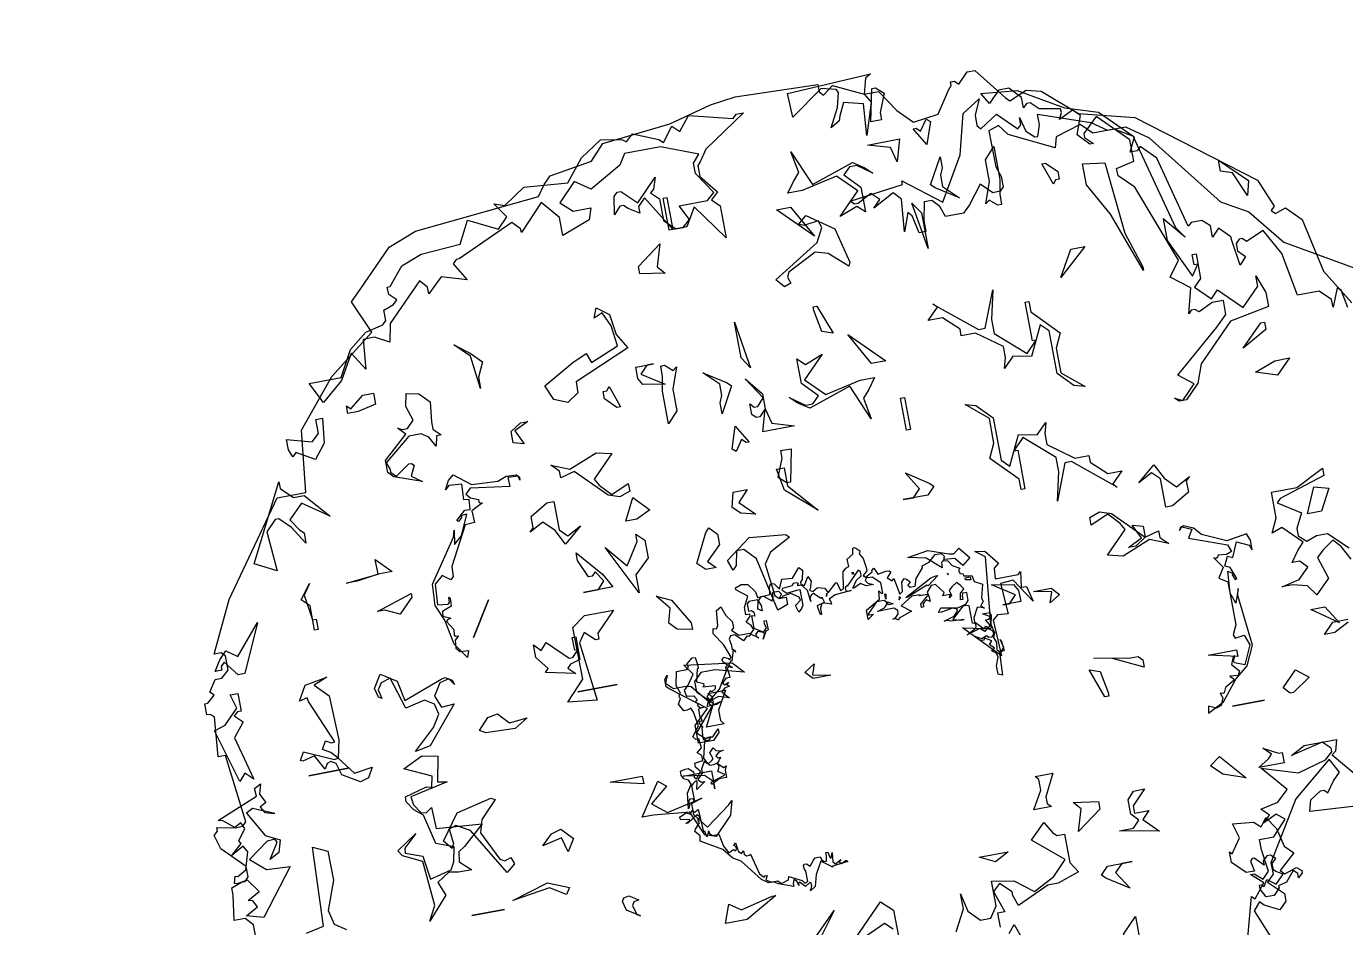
# Model space of a CAD drawing. Header units: millimetres. Extents: x 1418 to 1811, y 1796 to 1956.
# Drawn here: x 1463.295 to 1464.144, y 1832.069 to 1832.649 of the extents above; entities that cross this region are included whole.
import ezdxf

# ---------------------------------------------------------------- set-up
doc = ezdxf.new("R2010")
doc.units = ezdxf.units.MM
doc.layers.add('ARBRE', color=251, linetype='Continuous', lineweight=13)
doc.layers.add('PA6_TEXTO', color=3, linetype='Continuous', lineweight=18)
doc.styles.add('200 Médio', font='arial.ttf', dxfattribs={"height": 0.75})
doc.styles.add('ARIAL', font='ARIAL', dxfattribs={"height": 0.2})
doc.dimstyles.new('AQ250', dxfattribs={"dimscale": 10, "dimtxt": 0.05, "dimasz": 0.03, "dimexe": 0.03, "dimexo": 0.025, "dimgap": 0.025, "dimtad": 1, "dimzin": 0, "dimdsep": 46, "dimtxsty": 'ARIAL', "dimblk": 'ARCHTICK', "dimcen": 0.09, "dimdle": 0.03, "dimclrt": 7, "dimadec": 0, "dimazin": 0, "dimtfac": 1, "dimtix": 1, "dimtmove": 2, "dimatfit": 3, "dimldrblk": 'OPEN90', "dimfxl": 1, "dimtvp": 1, "dimtolj": 1, "dimtzin": 0, "dimarcsym": 0})

# ---------------------------------------------------------------- blocks, each defined once
blk = doc.blocks.new('_ArchTick')
at = {"color": 0, "linetype": 'ByBlock', "const_width": 0.15}
blk.add_lwpolyline([(-0.5, -0.5), (0.5, 0.5)], dxfattribs=at)
blk = doc.blocks.new('*D5')
at = {"layer": 'Defpoints', "color": 0, "transparency": 16777216}
for p in [(1462.05402, 1891.90104), (1464.44773, 1891.83091), (1462.00871, 1808.57911)]:
    blk.add_point(p, dxfattribs=at)
at = {"layer": 'PA6_TEXTO', "color": 0, "lineweight": -2, "transparency": 16777216}
for p, q in [((1459.60621, 1808.34937), (1462.0628, 1892.20091)), ((1464.19784, 1891.83823), (1461.75415, 1891.90982)), ((1461.75881, 1808.58643), (1459.31512, 1808.65803))]:
    blk.add_line(p, q, dxfattribs=at)
at = {"layer": 'PA6_TEXTO', "color": 0, "lineweight": -2, "transparency": 16777216, "xscale": 0.3, "yscale": 0.3, "zscale": 0.3}
for p, rotation in [((1462.05402, 1891.90104), 88.32188908293921), ((1459.61499, 1808.64924), 268.3218890829392)]:
    blk.add_blockref('_ArchTick', p, dxfattribs=dict(at, rotation=rotation))
at = {"layer": 'PA6_TEXTO', "color": 7, "transparency": 16777216, "insert": (1461.46742, 1850.2566), "char_height": 0.75, "attachment_point": 5, "rotation": 268.32189, "style": '200 Médio'}
blk.add_mtext('\\A1;83.29', dxfattribs=at)
blk = doc.blocks.new('_Open90')
at = {"color": 0, "linetype": 'ByBlock', "lineweight": -2}
for p, q in [((-0.5, 0.5), (0, 0)), ((0, 0), (-1, 0)), ((0, 0), (-0.5, -0.5))]:
    blk.add_line(p, q, dxfattribs=at)
blk = doc.blocks.new('WMF26', base_point=(0, 0.001))
at = {"color": 85}
for points in [[(7.323, -0.184), (7.359, -0.221), (7.462, -0.147), (7.745, -0.286), (7.883, -0.286), (8.022, -0.496), (8.159, -0.636), (8.407, -0.605), (8.545, -0.395), (8.581, -0.358), (8.581, -0.322), (8.618, -0.322), (8.654, -0.358), (8.756, -0.257), (8.829, -0.257), (9.069, -0.569), (9.105, -0.605), (9.28, -0.533), (9.419, -0.569), (9.732, -0.846), (10.255, -0.984), (11.302, -1.792), (11.412, -2.069), (11.376, -2.105), (11.412, -2.141), (11.514, -2.105), (11.652, -2.243), (11.761, -2.767), (11.973, -3.116)], [(0.512, -7.206), (0.512, -7.032), (0.446, -6.959), (0.338, -6.959), (0.374, -6.719), (0.374, -6.646), (0.476, -6.61), (0.512, -6.61), (0.548, -6.573), (0.548, -6.471), (0.338, -6.26), (0.301, -6.122), (0.338, -6.085), (0.338, -6.049), (0.512, -6.085), (0.585, -6.085), (0.621, -6.049), (0.548, -5.387), (0.476, -5.387), (0.512, -5.002), (0.476, -4.972), (0.446, -4.972), (0.446, -4.863), (0.476, -4.863), (0.548, -4.797), (0.512, -4.761), (0.585, -4.652), (0.65, -4.652), (0.724, -4.587), (0.724, -4.448), (0.687, -4.412), (0.621, -4.412), (0.861, -3.924), (1.494, -3.051), (1.771, -3.051), (1.843, -2.454), (2.222, -2.003), (2.681, -1.654), (2.542, -1.334), (2.644, -1.232), (2.994, -0.883), (3.269, -0.781), (4.492, -0.672), (4.565, -0.569), (4.638, -0.496), (5.053, -0.431), (5.191, -0.286), (5.86, -0.221), (6.275, -0.111), (6.522, -0.082), (7.323, -0.111), (7.323, -0.184), (7.323, -0.184)]]:
    blk.add_lwpolyline(points, dxfattribs=at)
at = {"color": 63}
for points in [[(7.745, -0.286), (7.796, -0.374), (7.696, -0.678), (7.721, -0.375), (7.533, -0.326), (7.475, -0.444), (7.462, -0.493), (7.374, -0.544), (7.47, -0.362), (7.506, -0.223), (7.488, -0.192), (7.348, -0.155), (7.03, -0.375), (7.022, -0.143), (7.84, -0.103), (7.784, -0.136), (7.745, -0.286), (7.745, -0.286)], [(6.5, -0.246), (6.573, -0.246), (6.152, -0.522), (6.078, -0.631), (6.049, -0.661), (6.049, -0.77), (6.188, -0.944), (6.116, -1.009), (6.188, -1.083), (6.188, -1.396), (5.94, -1.046), (5.838, -1.221), (5.701, -1.221), (5.489, -0.871), (5.417, -0.944), (5.417, -1.009), (5.315, -0.944), (5.278, -0.908), (5.242, -0.908), (5.176, -0.981), (5.206, -0.806), (5.242, -0.77), (5.278, -0.77), (5.417, -0.908), (5.627, -0.697), (5.59, -0.806), (5.554, -0.835), (5.627, -0.908), (5.627, -1.119), (5.729, -1.221), (5.802, -1.221), (5.874, -1.155), (5.802, -1.009), (6.078, -1.009), (6.152, -0.944), (6.013, -0.734), (6.013, -0.631), (6.078, -0.558), (5.729, -0.42), (5.38, -0.42), (5.315, -0.522), (5.002, -0.697), (4.856, -0.594), (4.681, -0.77), (4.791, -0.871), (4.965, -0.871), (4.929, -0.981), (4.652, -1.083), (4.652, -0.908), (4.507, -0.734), (4.266, -0.981), (4.266, -0.944), (4.194, -0.871), (3.633, -1.119), (3.604, -1.119), (3.568, -1.155), (3.67, -1.33), (3.43, -1.257), (3.284, -1.396), (3.284, -1.33), (3.219, -1.257), (2.869, -1.606), (2.833, -1.781), (2.695, -1.708), (2.586, -1.708), (2.557, -1.992), (2.447, -1.817), (2.309, -2.057), (2.135, -2.203), (2.099, -2.232), (1.996, -2.029), (2.309, -2.029), (2.447, -1.781), (2.622, -1.643), (2.797, -1.606), (2.833, -1.57), (2.833, -1.469), (2.934, -1.432), (2.972, -1.396), (2.905, -1.33), (2.905, -1.257), (2.934, -1.257), (3.081, -1.083), (3.284, -1.009), (3.67, -0.981), (3.779, -0.77), (4.056, -0.908), (4.158, -0.806), (4.056, -0.661), (4.158, -0.697), (4.369, -0.558), (4.791, -0.594), (4.965, -0.384), (5.176, -0.246), (5.38, -0.282), (5.417, -0.311), (5.489, -0.246), (5.729, -0.347), (5.766, -0.384), (5.874, -0.246), (5.94, -0.311), (6.049, -0.173), (6.464, -0.282), (6.5, -0.246), (6.5, -0.246)], [(8.752, -0.781), (8.782, -0.817), (8.956, -0.708), (9.131, -0.883), (9.167, -0.853), (9.167, -0.781), (9.203, -0.919), (9.277, -0.991), (9.306, -0.991), (9.342, -0.883), (9.342, -0.781), (9.83, -0.955), (9.974, -1.057), (10.15, -1.057), (10.353, -1.203), (10.913, -1.931), (11.161, -2.076), (11.438, -2.425), (12.136, -2.84)], [(11.925, -3.153), (11.895, -2.978), (11.859, -2.949), (11.787, -3.124), (11.787, -3.051), (11.685, -2.949), (11.474, -2.949), (11.401, -2.527), (11.263, -2.279), (11.088, -2.353), (11.052, -2.317), (11.023, -2.317), (10.986, -2.353), (10.986, -2.425), (11.052, -2.491), (10.986, -2.563), (10.95, -2.317), (10.95, -2.279), (10.848, -2.178), (10.776, -2.25), (10.776, -2.141), (10.703, -2.076), (10.601, -2.076), (10.564, -2.105), (10.389, -1.406), (10.252, -1.268), (10.216, -1.304), (10.15, -1.304), (10.216, -1.167), (10.04, -1.057), (9.83, -1.057), (9.728, -0.955), (9.48, -1.027), (9.451, -1.13), (9.029, -0.919), (8.956, -0.817), (8.855, -0.853), (8.855, -1.203), (8.891, -1.304), (8.891, -1.406), (8.855, -1.442), (8.782, -1.442), (8.679, -1.34), (8.542, -1.516), (8.469, -1.582), (8.294, -1.582), (8.258, -1.479), (8.192, -1.406), (8.12, -1.406), (8.083, -1.582), (8.083, -1.69), (8.017, -1.69), (7.981, -1.516), (7.945, -1.479), (7.879, -1.654), (7.909, -1.34), (7.843, -1.268), (7.632, -1.377), (7.705, -1.304), (7.632, -1.232), (7.494, -1.304), (7.458, -1.304), (7.421, -1.268), (7.945, -1.203), (7.945, -1.167), (8.294, -1.442), (8.542, -1.027), (8.643, -0.643), (8.819, -0.533), (8.752, -0.679), (8.752, -0.781), (8.752, -0.781)], [(5.311, -1.508), (5.551, -1.334), (5.485, -1.545), (5.551, -1.618), (5.311, -1.581), (5.311, -1.508), (5.311, -1.508)], [(7.293, -1.88), (7.122, -1.724), (7.002, -1.689), (6.719, -1.829), (6.697, -1.875), (6.718, -1.937), (6.65, -1.961), (6.582, -1.877), (7.039, -1.6), (7.108, -1.467), (7.084, -1.398), (6.943, -1.417), (6.897, -1.395), (6.98, -1.326), (7.228, -1.502), (7.31, -1.843), (7.293, -1.88), (7.293, -1.88)], [(4.217, -2.468), (4.52, -2.296), (4.662, -2.238), (4.695, -2.332), (4.971, -2.219), (4.946, -2.019), (4.885, -1.882), (4.799, -1.918), (4.839, -1.823), (4.952, -1.911), (4.978, -2.111), (5.065, -2.258), (4.518, -2.486), (4.513, -2.593), (4.403, -2.665), (4.275, -2.612), (4.217, -2.468), (4.217, -2.468)], [(3.67, -2.131), (3.604, -2.268), (3.604, -2.379), (3.568, -2.057), (3.43, -1.92), (3.568, -2.029), (3.67, -2.131), (3.67, -2.131)], [(9.555, -2.114), (9.272, -2.362), (9.417, -2.114), (9.555, -2.114), (9.555, -2.114)], [(2.586, -2.342), (2.411, -2.379), (2.309, -2.379), (2.309, -2.305), (2.346, -2.342), (2.484, -2.232), (2.586, -2.232), (2.586, -2.342), (2.586, -2.342)], [(6.116, -2.203), (6.188, -2.662), (6.116, -2.552), (6.116, -2.203), (6.116, -2.203)], [(6.887, -2.235), (6.887, -2.199), (6.923, -2.199), (7.026, -2.483), (6.923, -2.447), (6.887, -2.235), (6.887, -2.235)], [(2.033, -2.618), (1.923, -2.756), (1.75, -2.654), (1.712, -2.691), (1.684, -2.618), (1.684, -2.516), (1.923, -2.582), (1.996, -2.516), (1.996, -2.379), (2.062, -2.379), (2.033, -2.618), (2.033, -2.618)], [(3.106, -2.415), (3.082, -2.607), (3.082, -2.677), (3.151, -2.747), (3.106, -2.747), (3.082, -2.845), (3.032, -2.747), (2.963, -2.701), (2.844, -2.701), (2.582, -2.914), (2.607, -2.983), (2.607, -3.008), (2.656, -3.057), (2.794, -2.963), (2.819, -2.963), (2.844, -2.983), (2.794, -3.082), (2.893, -3.152), (2.631, -3.057), (2.582, -3.008), (2.582, -2.889), (2.819, -2.677), (2.75, -2.607), (2.794, -2.627), (2.844, -2.627), (2.913, -2.558), (2.868, -2.415), (2.893, -2.295), (3.013, -2.321), (3.106, -2.415), (3.106, -2.415)], [(9.068, -3.26), (9.068, -2.845), (8.995, -2.772), (8.857, -3.055), (8.682, -3.019), (8.581, -3.121), (8.609, -3.019), (8.609, -2.91), (8.37, -2.736), (8.231, -2.736), (8.231, -2.67), (8.086, -2.532), (7.947, -2.532), (8.056, -2.423), (8.02, -2.387), (8.406, -2.706), (8.471, -2.706), (8.609, -2.357), (8.544, -2.634), (8.544, -2.772), (8.821, -3.019), (8.93, -2.91), (8.893, -2.91), (8.893, -2.532), (8.93, -2.532), (8.93, -2.634), (9.169, -2.882), (9.104, -3.019), (9.104, -3.26), (9.308, -3.434), (9.205, -3.405), (9.068, -3.26), (9.068, -3.26)], [(5.343, -2.589), (5.343, -2.487), (5.38, -2.487), (5.453, -2.552), (5.489, -2.523), (5.417, -2.728), (5.417, -2.938), (5.315, -3.047), (5.315, -2.728), (5.343, -2.589), (5.343, -2.589)], [(7.163, -2.523), (7.476, -2.836), (7.337, -2.836), (7.163, -2.523), (7.163, -2.523)], [(4.755, -2.698), (4.755, -2.625), (4.791, -2.625), (4.82, -2.589), (4.893, -2.8), (4.856, -2.8), (4.755, -2.698), (4.755, -2.698)], [(5.868, -2.873), (5.868, -2.764), (5.729, -2.625), (5.94, -2.764), (5.976, -2.8), (5.838, -3.047), (5.838, -2.938), (5.868, -2.873), (5.868, -2.873)], [(6.253, -3.076), (6.188, -3.143), (6.152, -3.143), (6.116, -3.106), (6.116, -3.003), (6.152, -3.04), (6.188, -3.04), (6.253, -2.967), (6.116, -2.756), (6.253, -2.931), (6.253, -3.076), (6.253, -3.076)], [(6.675, -3.15), (6.566, -3.076), (6.5, -3.011), (6.639, -3.112), (6.712, -3.112), (6.777, -3.047), (6.639, -2.902), (6.639, -2.662), (6.712, -2.728), (6.886, -2.662), (6.675, -2.873), (6.85, -3.047), (7.199, -2.975), (7.337, -2.975), (7.264, -3.076), (7.199, -3.15), (7.235, -3.36), (7.09, -3.011), (6.675, -3.15), (6.675, -3.15)], [(1.647, -3.076), (1.75, -3.076), (1.959, -3.316), (1.712, -3.143), (1.574, -3.28), (1.647, -3.39), (1.684, -3.426), (1.684, -3.527), (1.574, -3.353), (1.472, -3.251), (1.436, -3.251), (1.335, -3.353), (1.363, -3.739), (1.16, -3.63), (1.538, -2.902), (1.538, -2.967), (1.647, -3.076), (1.647, -3.076)], [(2.857, -4.5), (2.791, -4.345), (2.805, -4.14), (3.087, -3.732), (3.106, -3.667), (3.082, -3.805), (3.164, -3.735), (3.251, -3.539), (3.188, -3.545), (3.199, -3.56), (3.161, -3.595), (3.148, -3.581), (3.241, -3.499), (3.293, -3.503), (3.3, -3.404), (3.248, -3.399), (3.259, -3.247), (3.133, -3.239), (3.093, -3.273), (3.138, -3.189), (3.192, -3.143), (3.349, -3.267), (3.602, -3.284), (3.691, -3.251), (3.791, -3.258), (3.815, -3.286), (3.814, -3.312), (3.803, -3.272), (3.703, -3.265), (3.707, -3.355), (3.408, -3.311), (3.331, -3.302), (3.278, -3.349), (3.315, -3.391), (3.387, -3.423), (3.388, -3.446), (3.4, -3.46), (3.421, -3.461), (3.306, -3.517), (3.311, -3.632), (3.218, -3.638), (3.018, -4.005), (3.012, -4.104), (2.984, -4.129), (2.91, -4.074), (2.829, -4.145), (2.815, -4.344), (2.917, -4.354), (2.931, -4.341), (2.935, -4.289), (2.947, -4.303), (2.94, -4.378), (2.849, -4.413), (2.846, -4.46), (2.918, -4.491), (2.883, -4.502), (2.869, -4.514), (2.924, -4.605), (2.919, -4.657), (2.932, -4.671), (2.959, -4.673), (2.919, -4.708), (2.911, -4.783), (2.946, -4.823), (3.025, -4.829), (3.004, -4.891), (2.901, -4.743), (2.857, -4.5), (2.857, -4.5)], [(6.253, -3.076), (6.289, -3.222), (6.5, -3.288), (6.188, -3.288), (6.253, -3.076), (6.253, -3.076)], [(5.94, -3.186), (6.041, -3.36), (6.013, -3.36), (5.976, -3.324), (5.904, -3.426), (5.868, -3.397), (5.94, -3.186), (5.94, -3.186)], [(6.253, -3.746), (6.326, -3.572), (6.326, -3.498), (6.428, -3.498), (6.362, -3.811), (6.326, -3.811), (6.253, -3.746), (6.253, -3.746)], [(6.326, -3.841), (6.573, -4.125), (6.289, -3.877), (6.253, -3.666), (6.326, -3.666), (6.326, -3.841), (6.326, -3.841)], [(4.848, -3.677), (4.986, -3.823), (4.848, -3.888), (4.739, -3.888), (4.848, -3.677), (4.848, -3.677)], [(1.611, -4.262), (1.647, -4.262), (1.647, -4.364), (1.611, -4.364), (1.611, -4.125), (1.538, -4.052), (1.647, -3.913), (1.574, -4.015), (1.611, -4.262), (1.611, -4.262)], [(2.309, -3.949), (2.099, -3.978), (1.996, -3.978), (2.309, -3.949), (2.309, -3.805), (2.447, -3.949), (2.309, -3.949), (2.309, -3.949)], [(5.838, -3.913), (5.976, -4.052), (5.838, -4.015), (5.766, -3.949), (5.802, -3.805), (5.94, -3.805), (5.838, -3.913), (5.838, -3.913)], [(11.088, -7.868), (10.673, -7.84), (10.703, -7.73), (10.812, -7.664), (10.848, -7.664), (10.877, -7.694), (10.95, -7.592), (11.023, -7.519), (10.95, -7.381), (10.564, -7.694), (10.216, -8.255), (10.216, -8.363), (10.15, -8.429), (10.288, -8.567), (10.288, -8.641), (10.216, -8.713), (10.077, -8.641), (10.04, -8.603), (9.974, -8.677), (10.15, -9.128)], [(0.996, -7.206), (1.171, -7.17), (1.207, -6.405), (1.345, -6.471), (1.345, -6.755), (1.243, -7.032), (1.273, -7.17), (1.382, -7.243)], [(9.866, -8.917), (9.974, -8.538), (10.004, -8.567), (10.113, -8.429), (10.004, -8.327), (10.04, -8.327), (10.113, -8.393), (10.179, -8.327), (10.15, -8.115), (10.15, -8.014), (10.288, -8.014), (10.426, -7.868), (10.353, -7.803), (10.216, -7.868), (10.288, -7.803), (10.216, -7.73), (10.389, -7.694), (10.499, -7.592), (10.353, -7.418), (10.288, -7.344), (10.637, -7.454), (10.913, -7.381), (10.986, -7.315), (10.986, -7.279), (10.913, -7.206), (10.601, -7.279), (10.739, -7.206), (11.052, -7.206), (11.023, -7.315), (10.986, -7.344), (11.474, -7.942)], [(11.372, -6.122), (11.227, -6.195), (11.125, -6.195), (11.227, -6.093), (11.372, -6.093)], [(11.511, -5.533), (11.438, -5.394), (11.372, -5.322), (11.263, -5.394), (11.197, -5.459), (11.263, -5.671), (11.125, -5.809), (11.052, -5.707), (10.913, -5.671), (10.812, -5.671), (10.986, -5.634), (11.088, -5.533), (11.023, -5.459), (10.95, -5.459), (11.023, -5.358), (11.088, -5.286), (10.913, -5.11), (10.812, -5.147), (10.877, -5.009), (10.877, -4.761), (11.125, -4.761), (11.401, -4.623), (11.401, -4.695), (10.95, -4.835), (10.913, -4.871), (11.125, -5.009), (11.052, -5.147), (11.052, -5.219), (11.125, -5.286), (11.227, -5.249), (11.335, -5.249), (11.511, -5.423)], [(4.672, -4.31), (4.811, -4.099), (4.811, -4.027), (4.884, -4.099), (4.884, -4.273), (4.739, -4.412), (4.739, -4.587), (4.499, -4.099), (4.672, -4.31), (4.672, -4.31)], [(7.494, -4.177), (7.566, -4.104), (7.458, -3.929), (7.668, -4.068), (7.705, -4.104), (7.632, -4.177), (7.392, -4.177), (7.494, -4.177), (7.494, -4.177)], [(4.36, -4.485), (4.425, -4.412), (4.36, -4.31), (4.324, -4.346), (4.288, -4.346), (4.215, -4.172), (4.215, -4.099), (4.425, -4.346), (4.499, -4.485), (4.215, -4.485), (4.36, -4.485), (4.36, -4.485)], [(5.335, -4.412), (5.473, -4.136), (5.51, -4.099), (5.582, -4.172), (5.582, -4.273), (5.437, -4.412), (5.51, -4.485), (5.408, -4.485), (5.335, -4.412), (5.335, -4.412)], [(0.811, -4.648), (0.701, -4.503), (0.664, -4.54), (0.664, -4.576), (0.599, -4.576), (0.664, -4.474), (0.738, -4.401), (0.84, -4.474), (1.087, -4.19), (0.876, -4.648), (0.811, -4.648), (0.811, -4.648)], [(3.304, -4.387), (3.097, -4.713), (3.304, -4.387), (3.304, -4.387)], [(4.889, -6.482), (4.871, -6.442), (4.83, -6.422), (4.81, -6.382), (4.81, -6.342), (4.86, -6.332), (4.889, -6.332), (4.931, -6.372), (4.931, -6.422), (4.95, -6.442), (5, -6.382), (4.96, -6.332), (4.96, -6.292), (5.04, -6.282), (5.04, -6.232), (5, -6.2), (5.05, -6.16), (5.04, -6.069), (5.011, -6.069), (4.989, -6.04), (5.061, -5.948), (5.04, -5.808), (5.021, -5.768), (4.981, -5.779), (4.95, -5.779), (4.91, -5.707), (4.939, -5.656), (4.931, -5.646), (4.931, -5.627), (4.95, -5.606), (4.921, -5.527), (4.95, -5.395), (5.05, -5.395), (5.071, -5.376), (5.061, -5.345), (5.121, -5.295), (5.151, -5.295), (5.161, -5.376), (5.161, -5.406), (5.151, -5.406), (5.121, -5.527), (5.182, -5.556), (5.182, -5.577), (5.171, -5.588), (5.291, -5.596), (5.283, -5.627), (5.252, -5.646), (5.241, -5.646), (5.233, -5.638), (5.212, -5.667), (5.191, -5.689), (5.212, -5.729), (5.323, -5.638), (5.423, -5.477), (5.423, -5.445), (5.442, -5.426), (5.403, -5.387), (5.403, -5.366), (5.423, -5.345), (5.464, -5.366), (5.473, -5.376), (5.492, -5.356), (5.442, -5.225), (5.363, -5.104), (5.373, -5.054), (5.403, -5.063), (5.423, -5.035), (5.434, -4.892), (5.484, -4.863), (5.514, -4.953), (5.564, -5.024), (5.564, -5.085), (5.543, -5.104), (5.603, -5.164), (5.725, -5.164), (5.755, -5.135), (5.736, -5.093), (5.694, -5.054), (5.744, -5.003), (5.744, -4.984), (5.705, -4.984), (5.705, -4.913), (5.755, -4.812), (5.655, -4.732), (5.655, -4.712), (5.715, -4.69), (5.776, -4.701), (5.836, -4.783), (5.845, -4.842), (5.966, -4.834), (5.976, -4.762), (5.995, -4.732), (6.027, -4.741), (6.066, -4.802), (6.107, -4.712), (6.208, -4.722), (6.289, -4.632), (6.318, -4.662), (6.298, -4.751), (6.279, -4.772), (6.279, -4.791), (6.308, -4.812), (6.358, -4.732), (6.379, -4.783), (6.358, -4.853), (6.348, -4.863), (6.379, -4.884), (6.429, -4.853), (6.498, -4.873), (6.519, -4.923), (6.61, -4.842), (6.62, -4.842), (6.641, -4.923), (6.671, -4.913), (6.7, -4.751), (6.731, -4.722), (6.76, -4.712), (6.76, -4.64), (6.821, -4.601), (6.832, -4.55), (6.842, -4.54), (6.861, -4.55), (6.892, -4.582), (6.882, -4.611), (6.911, -4.662), (6.922, -4.751), (6.922, -4.783), (6.882, -4.822), (6.901, -4.842), (6.972, -4.802), (6.972, -4.791), (6.993, -4.772), (7.023, -4.834), (7.102, -4.822), (7.134, -4.822), (7.144, -4.834), (7.144, -4.842), (7.102, -4.884), (7.144, -4.923), (7.163, -4.903), (7.194, -5.063), (7.224, -5.043), (7.234, -4.953), (7.263, -4.923), (7.284, -4.934), (7.314, -4.963), (7.284, -4.993), (7.303, -5.013), (7.353, -5.013), (7.374, -4.942), (7.454, -4.853), (7.454, -4.834), (7.526, -4.812), (7.597, -4.751), (7.655, -4.751), (7.677, -4.783), (7.666, -4.822), (7.705, -4.834), (7.737, -4.884), (7.806, -4.923), (7.787, -4.942), (7.798, -4.974), (7.827, -4.984), (7.827, -5.003), (7.877, -5.013), (7.907, -5.013), (7.918, -5.074), (7.989, -5.114), (7.957, -5.244), (7.968, -5.276), (7.938, -5.315), (7.968, -5.345), (7.928, -5.326), (7.899, -5.326), (7.848, -5.416), (7.848, -5.456), (7.928, -5.538), (7.949, -5.516), (7.968, -5.538), (7.989, -5.516), (7.957, -5.456), (7.989, -5.456), (8.008, -5.437), (7.938, -5.395), (8.008, -5.395), (8.018, -5.426), (7.999, -5.506), (8.018, -5.596), (7.999, -5.638), (8.018, -5.689), (8.008, -5.757), (8.028, -5.779), (8.05, -5.779), (8.078, -5.748), (8.058, -5.667), (8.068, -5.678), (8.078, -5.779), (8.028, -5.79), (8.018, -6.009), (7.978, -5.99), (7.978, -5.908), (8.008, -5.829), (7.999, -5.79), (7.968, -5.768), (7.957, -5.757), (7.989, -5.739), (7.949, -5.697), (7.978, -5.667), (7.918, -5.627), (7.899, -5.646), (7.867, -5.638), (7.827, -5.596), (7.888, -5.627), (7.938, -5.606), (7.957, -5.627), (7.989, -5.627), (8.008, -5.606), (8.008, -5.577), (7.968, -5.546), (7.949, -5.546), (7.928, -5.566), (7.888, -5.527), (7.756, -5.566), (7.848, -5.516), (7.856, -5.506), (7.856, -5.477), (7.827, -5.466), (7.827, -5.295), (7.798, -5.287), (7.766, -5.287), (7.655, -5.387), (7.647, -5.395), (7.727, -5.416), (7.756, -5.416), (7.626, -5.406), (7.597, -5.395), (7.565, -5.395), (7.666, -5.366), (7.705, -5.326), (7.705, -5.305), (7.666, -5.287), (7.555, -5.305), (7.526, -5.305), (7.555, -5.265), (7.716, -5.295), (7.787, -5.276), (7.806, -5.265), (7.827, -5.244), (7.827, -5.164), (7.787, -5.164), (7.777, -5.193), (7.777, -5.225), (7.756, -5.225), (7.766, -5.164), (7.806, -5.124), (7.777, -5.085), (7.747, -5.054), (7.697, -5.085), (7.666, -5.114), (7.677, -5.164), (7.655, -5.185), (7.666, -5.154), (7.597, -5.154), (7.616, -5.124), (7.547, -5.035), (7.505, -5.035), (7.454, -5.093), (7.465, -5.143), (7.465, -5.185), (7.435, -5.164), (7.403, -5.185), (7.395, -5.193), (7.395, -5.225), (7.374, -5.225), (7.374, -5.193), (7.454, -5.124), (7.454, -5.114), (7.374, -5.114), (7.384, -5.104), (7.303, -5.104), (7.184, -5.175), (7.274, -5.244), (7.144, -5.287), (7.134, -5.305), (7.113, -5.287), (7.084, -5.287), (7.113, -5.276), (7.144, -5.244), (7.144, -5.214), (7.113, -5.185), (6.951, -5.185), (7.023, -5.164), (7.052, -5.135), (7.052, -5.114), (7.034, -5.093), (6.961, -5.093), (6.851, -5.204), (6.911, -5.204), (6.851, -5.244), (6.851, -5.154), (6.993, -5.074), (7.001, -4.993), (7.023, -5.024), (7.034, -5.024), (7.034, -4.923), (6.961, -4.853), (6.922, -4.853), (6.911, -4.842), (6.892, -4.873), (6.911, -4.903), (6.961, -4.923), (6.892, -4.923), (6.842, -4.892), (6.771, -4.923), (6.76, -4.923), (6.81, -4.853), (6.861, -4.822), (6.861, -4.783), (6.842, -4.762), (6.71, -4.892), (6.7, -4.892), (6.691, -4.903), (6.691, -4.934), (6.71, -4.942), (6.741, -4.942), (6.581, -4.953), (6.519, -4.984), (6.53, -5.013), (6.53, -5.035), (6.469, -5.013), (6.44, -5.013), (6.419, -5.054), (6.419, -5.114), (6.408, -5.114), (6.398, -5.054), (6.398, -5.024), (6.469, -5.003), (6.458, -4.963), (6.448, -4.953), (6.44, -4.963), (6.379, -4.903), (6.358, -4.913), (6.34, -4.934), (6.34, -4.974), (6.329, -4.863), (6.289, -4.812), (6.279, -4.802), (6.247, -4.802), (6.247, -4.791), (6.258, -4.783), (6.239, -4.772), (6.208, -4.772), (6.189, -4.791), (6.097, -4.802), (6.088, -4.812), (6.128, -4.853), (6.228, -4.842), (6.258, -4.842), (6.258, -4.993), (6.239, -5.024), (6.208, -5.054), (6.189, -4.984), (6.247, -4.942), (6.239, -4.913), (6.167, -4.863), (6.088, -4.873), (6.077, -4.884), (6.056, -4.884), (6.077, -4.853), (6.056, -4.822), (5.995, -4.822), (5.987, -4.884), (5.976, -4.892), (5.976, -4.903), (5.906, -4.842), (5.876, -4.842), (5.845, -4.873), (5.865, -4.923), (5.865, -4.974), (5.826, -4.953), (5.845, -4.884), (5.845, -4.863), (5.755, -4.863), (5.736, -4.884), (5.736, -4.953), (5.765, -4.953), (5.786, -4.974), (5.786, -5.013), (5.755, -5.003), (5.755, -5.124), (5.836, -5.175), (5.845, -5.175), (5.876, -5.143), (5.865, -5.104), (5.865, -5.074), (5.887, -5.074), (5.887, -5.164), (5.865, -5.175), (5.826, -5.244), (5.845, -5.204), (5.845, -5.185), (5.794, -5.164), (5.786, -5.164), (5.765, -5.185), (5.765, -5.204), (5.786, -5.225), (5.715, -5.175), (5.694, -5.193), (5.675, -5.185), (5.636, -5.225), (5.564, -5.154), (5.524, -5.154), (5.503, -5.185), (5.514, -5.244), (5.514, -5.276), (5.543, -5.315), (5.524, -5.287), (5.492, -5.395), (5.484, -5.387), (5.453, -5.426), (5.484, -5.456), (5.473, -5.456), (5.453, -5.437), (5.434, -5.456), (5.442, -5.516), (5.442, -5.546), (5.403, -5.546), (5.363, -5.588), (5.384, -5.606), (5.423, -5.588), (5.403, -5.606), (5.423, -5.627), (5.373, -5.638), (5.342, -5.667), (5.384, -5.718), (5.403, -5.739), (5.302, -5.707), (5.222, -5.729), (5.202, -5.748), (5.202, -5.757), (5.222, -5.779), (5.313, -5.757), (5.273, -5.779), (5.182, -5.779), (5.191, -5.748), (5.202, -5.739), (5.061, -5.566), (5.021, -5.556), (4.989, -5.588), (5, -5.646), (5.071, -5.656), (5.09, -5.689), (5.09, -5.707), (5.082, -5.707), (5.071, -5.718), (5.1, -5.739), (5.09, -5.748), (5.09, -5.757), (5.111, -5.779), (5.14, -5.779), (5.09, -5.79), (5.09, -5.869), (5.1, -5.879), (5.1, -5.908), (5.082, -5.908), (5.071, -5.919), (5.1, -5.969), (5.09, -5.969), (5.082, -6.049), (5.082, -6.08), (5.09, -6.09), (5.132, -6.069), (5.161, -6.069), (5.132, -6.1), (5.09, -6.1), (5.05, -6.26), (5.071, -6.3), (5.09, -6.321), (5.121, -6.3), (5.14, -6.282), (5.121, -6.221), (5.161, -6.181), (5.182, -6.21), (5.222, -6.221), (5.252, -6.221), (5.202, -6.232), (5.171, -6.26), (5.191, -6.282), (5.212, -6.282), (5.191, -6.311), (5.171, -6.332), (5.222, -6.382), (5.252, -6.372), (5.233, -6.411), (5.233, -6.482), (5.161, -6.482), (5.082, -6.523), (5.082, -6.501), (5.212, -6.461), (5.222, -6.451), (5.161, -6.411), (5.182, -6.372), (5.182, -6.35), (5.161, -6.332), (5.132, -6.342), (5.1, -6.342), (5.05, -6.292), (5.011, -6.361), (5.011, -6.382), (5.021, -6.392), (4.96, -6.451), (4.989, -6.482), (5.021, -6.482), (4.931, -6.544), (4.95, -6.472), (4.939, -6.461), (4.91, -6.482), (4.889, -6.501), (4.889, -6.652), (4.881, -6.624), (4.849, -6.624), (4.83, -6.644), (4.839, -6.674), (4.821, -6.713), (4.839, -6.563), (4.889, -6.482), (4.889, -6.482)], [(4.052, -5.301), (4.052, -4.796), (4.183, -4.704), (4.466, -4.704), (4.275, -4.895), (4.275, -4.954), (4.243, -4.954), (4.15, -4.863), (4.085, -4.954), (4.15, -5.524), (3.87, -5.491), (4.052, -5.301), (4.052, -5.301)], [(6.792, -4.791), (6.782, -4.791), (6.782, -4.772), (6.792, -4.772), (6.792, -4.791), (6.792, -4.791)], [(0.774, -4.998), (0.738, -4.998), (0.701, -5.027), (0.774, -5.1), (0.664, -5.237), (0.774, -5.659), (0.701, -5.587), (0.636, -5.659), (0.49, -5.136), (0.599, -5.1), (0.738, -4.961), (0.701, -4.823), (0.774, -4.823), (0.774, -4.998), (0.774, -4.998)], [(1.644, -5.44), (1.605, -5.613), (1.735, -5.783), (1.911, -5.757), (1.856, -5.852), (1.776, -5.874), (1.61, -5.777), (1.577, -5.658), (1.532, -5.631), (1.493, -5.642), (1.464, -5.693), (1.386, -5.547), (1.268, -5.579), (1.247, -5.567), (1.291, -5.492), (1.547, -5.606), (1.567, -5.617), (1.605, -5.613), (1.548, -5.547), (1.473, -5.503), (1.517, -5.427), (1.567, -5.456), (1.605, -5.451), (1.427, -5.026), (1.421, -4.988), (1.344, -5.005), (1.426, -4.864), (1.605, -4.833), (1.643, -4.828), (1.511, -4.88), (1.632, -5.009), (1.644, -5.44), (1.644, -5.44)], [(2.348, -5.686), (2.558, -5.492), (2.632, -5.375), (2.61, -5.275), (2.524, -5.219), (2.333, -5.262), (2.238, -4.951), (2.144, -4.977), (2.104, -5.039), (2.125, -5.128), (2.094, -5.11), (2.074, -5.019), (2.152, -4.896), (2.3, -4.99), (2.337, -5.187), (2.719, -5.05), (2.758, -5.041), (2.82, -5.08), (2.835, -5.124), (2.789, -5.061), (2.699, -5.081), (2.625, -5.197), (2.672, -5.314), (2.796, -5.307), (2.495, -5.658), (2.348, -5.686), (2.348, -5.686)], [(3.746, -5.138), (3.648, -5.014), (3.648, -4.89), (3.713, -4.956), (3.772, -4.89), (3.963, -5.079), (3.996, -5.079), (4.061, -5.014), (4.028, -5.014), (4.028, -4.89), (4.061, -4.89), (4.061, -5.112), (3.963, -5.138), (3.93, -5.171), (3.996, -5.236), (3.713, -5.171), (3.746, -5.138), (3.746, -5.138)], [(6.498, -4.953), (6.508, -4.923), (6.498, -4.953), (6.498, -4.953)], [(7.062, -5.035), (7.052, -5.085), (7.052, -5.035), (7.062, -5.035), (7.062, -5.035)], [(7.515, -4.963), (7.565, -4.953), (7.586, -4.953), (7.476, -5.035), (7.465, -5.024), (7.263, -5.104), (7.244, -5.104), (7.515, -4.963), (7.515, -4.963)], [(7.686, -4.963), (7.677, -4.953), (7.686, -4.963), (7.686, -4.963)], [(7.837, -5.024), (7.888, -5.024), (7.888, -5.054), (7.837, -5.043), (7.837, -5.024), (7.837, -5.024)], [(7.062, -5.135), (7.062, -5.114), (7.113, -5.143), (7.073, -5.143), (7.062, -5.135), (7.062, -5.135)], [(7.184, -5.085), (7.194, -5.093), (7.174, -5.114), (7.184, -5.104), (7.184, -5.085), (7.184, -5.085)], [(3.044, -5.636), (2.989, -5.601), (3.091, -5.494), (3.187, -5.478), (3.284, -5.583), (3.46, -5.566), (3.329, -5.646), (3.044, -5.636), (3.044, -5.636)], [(5.242, -5.762), (5.242, -5.697), (5.206, -5.659), (5.38, -5.659), (5.278, -5.835), (5.278, -5.936), (5.307, -5.972), (5.133, -5.972), (5.242, -5.762), (5.242, -5.762)], [(6.16, -5.631), (6.261, -5.566), (6.225, -5.668), (6.4, -5.705), (6.225, -5.705), (6.16, -5.631), (6.16, -5.631)], [(0.582, -6.871), (0.548, -6.807), (0.504, -6.794), (0.624, -6.729), (0.535, -6.601), (0.429, -6.618), (0.405, -6.61), (0.426, -6.542), (0.45, -6.549), (0.538, -6.501), (0.588, -6.335), (0.554, -6.272), (0.432, -6.341), (0.54, -6.246), (0.524, -6.215), (0.602, -6.111), (0.573, -6.049), (0.51, -6.083), (0.408, -5.999), (0.364, -5.986), (0.768, -5.826), (0.764, -5.75), (0.827, -5.716), (0.799, -5.813), (0.846, -5.902), (0.783, -5.936), (0.818, -5.995), (0.911, -6.023), (0.709, -5.935), (0.645, -5.969), (0.78, -6.212), (0.914, -6.279), (0.878, -6.396), (0.784, -6.447), (0.882, -6.296), (0.865, -6.264), (0.79, -6.268), (0.592, -6.41), (0.732, -6.533), (0.961, -6.549), (0.622, -6.984), (0.461, -6.936), (0.582, -6.871), (0.582, -6.871)], [(1.298, -5.725), (1.684, -5.725), (1.298, -5.725), (1.298, -5.725)], [(3.012, -6.279), (2.853, -6.447), (2.817, -6.568), (2.951, -6.852), (2.997, -6.876), (3.059, -6.854), (3.082, -6.923), (2.998, -6.991), (2.727, -6.529), (2.596, -6.457), (2.527, -6.48), (2.543, -6.621), (2.52, -6.667), (2.453, -6.582), (2.632, -6.338), (2.975, -6.261), (3.012, -6.279), (3.012, -6.279)], [(3.572, -6.759), (3.38, -6.801), (3.485, -6.703), (3.58, -6.678), (3.683, -6.787), (3.609, -6.903), (3.572, -6.759), (3.572, -6.759)], [(5.845, -7.629), (5.836, -7.619), (5.786, -7.65), (5.736, -7.6), (5.725, -7.608), (5.725, -7.629), (5.715, -7.589), (5.694, -7.569), (5.686, -7.569), (5.675, -7.6), (5.675, -7.629), (5.534, -7.579), (5.492, -7.55), (5.442, -7.55), (5.384, -7.508), (5.222, -7.298), (5.151, -7.256), (5.071, -7.155), (4.871, -7.036), (4.881, -6.986), (4.839, -6.936), (4.849, -6.914), (4.9, -6.864), (4.889, -6.834), (4.91, -6.814), (4.91, -6.803), (4.889, -6.784), (4.789, -6.845), (4.77, -6.845), (4.81, -6.824), (4.81, -6.814), (4.729, -6.803), (4.719, -6.774), (4.789, -6.745), (4.83, -6.764), (4.849, -6.734), (4.871, -6.753), (4.91, -6.734), (4.921, -6.955), (4.931, -6.946), (4.939, -6.997), (4.95, -7.005), (4.971, -6.955), (4.971, -6.976), (5, -7.005), (5.061, -7.005), (5.082, -7.126), (5.121, -7.197), (5.171, -7.176), (5.182, -7.187), (5.191, -7.187), (5.202, -7.176), (5.202, -7.155), (5.182, -7.137), (5.202, -7.116), (5.212, -7.187), (5.212, -7.197), (5.241, -7.226), (5.263, -7.206), (5.263, -7.237), (5.283, -7.256), (5.313, -7.256), (5.323, -7.248), (5.373, -7.449), (5.413, -7.489), (5.423, -7.478), (5.442, -7.478), (5.423, -7.519), (5.473, -7.55), (5.534, -7.55), (5.564, -7.579), (5.636, -7.558), (5.644, -7.528), (5.765, -7.589), (5.786, -7.619), (5.815, -7.608), (5.815, -7.508), (5.805, -7.478), (5.805, -7.449), (5.815, -7.439), (5.836, -7.439), (5.865, -7.468), (5.906, -7.418), (5.926, -7.399), (5.976, -7.399), (5.987, -7.428), (6.006, -7.449), (6.027, -7.449), (6.037, -7.399), (6.037, -7.368), (6.056, -7.368), (6.066, -7.418), (6.077, -7.428), (6.097, -7.378), (6.088, -7.468), (6.107, -7.489), (6.167, -7.458), (6.147, -7.478), (6.167, -7.5), (6.208, -7.478), (6.218, -7.478), (6.228, -7.489), (6.077, -7.508), (6.077, -7.519), (5.976, -7.439), (5.906, -7.558), (5.876, -7.669), (5.826, -7.7), (5.845, -7.658), (5.845, -7.629), (5.845, -7.629)], [(3.37, -7.209), (2.999, -7.265), (3.359, -7.159), (3.557, -7.241), (3.518, -7.302), (3.37, -7.209), (3.37, -7.209)], [(4.177, -7.636), (4.054, -7.558), (4.034, -7.467), (4.053, -7.437), (4.103, -7.426), (4.189, -7.481), (4.139, -7.491), (4.12, -7.523), (4.145, -7.616), (4.177, -7.636), (4.177, -7.636)]]:
    blk.add_lwpolyline(points, dxfattribs=at)
at = {"color": 106}
for points in [[(7.934, -0.311), (7.861, -0.486), (7.861, -0.558), (7.759, -0.558), (7.825, -0.246), (7.861, -0.246), (7.934, -0.311), (7.934, -0.311)], [(9.607, -0.77), (9.92, -0.871), (10.204, -1.155), (10.444, -2.094), (10.517, -2.203), (10.342, -1.992), (10.342, -2.203), (10.517, -2.582), (10.59, -2.48), (10.553, -2.48), (10.553, -2.379), (10.59, -2.379), (10.59, -2.618), (10.517, -2.691), (10.655, -2.829), (10.728, -2.756), (10.939, -2.967), (11.114, -2.793), (11.114, -2.691), (11.179, -2.866), (11.179, -3.003), (10.794, -3.076), (10.444, -3.426), (10.379, -3.601), (10.24, -3.739), (10.168, -3.739), (10.132, -3.702), (10.204, -3.739), (10.342, -3.601), (10.204, -3.491), (10.655, -3.106), (10.765, -3.003), (10.765, -2.866), (10.655, -2.866), (10.517, -2.931), (10.481, -2.902), (10.444, -2.902), (10.415, -2.931), (10.481, -2.691), (10.306, -2.552), (10.415, -2.407), (10.132, -1.643), (9.993, -1.505), (9.993, -1.432), (10.168, -1.396), (10.168, -1.185), (9.891, -0.908), (9.746, -1.046), (9.746, -1.083), (9.819, -1.155), (9.783, -1.155), (9.68, -1.046), (9.746, -0.871), (9.68, -0.806), (9.542, -0.871), (9.571, -0.806), (9.571, -0.77), (9.368, -0.734), (9.295, -0.661), (9.259, -0.661), (9.221, -0.697), (9.221, -0.594), (9.12, -0.486), (9.018, -0.486), (8.909, -0.594), (8.844, -0.486), (9.192, -0.522), (9.607, -0.77), (9.607, -0.77)], [(8.246, -0.871), (8.145, -0.697), (8.174, -0.697), (8.21, -0.734), (8.283, -0.631), (8.32, -0.661), (8.246, -0.871), (8.246, -0.871)], [(7.512, -0.908), (7.621, -0.981), (7.686, -1.046), (7.548, -0.944), (7.476, -0.944), (7.41, -1.009), (7.548, -1.155), (7.548, -1.396), (7.476, -1.33), (7.3, -1.396), (7.512, -1.185), (7.337, -1.009), (6.988, -1.083), (6.85, -1.083), (6.922, -0.981), (6.988, -0.908), (6.951, -0.697), (7.097, -1.046), (7.512, -0.908), (7.512, -0.908)], [(7.934, -0.981), (7.898, -0.835), (7.686, -0.77), (7.999, -0.77), (7.934, -0.981), (7.934, -0.981)], [(5.701, -1.221), (5.664, -1.221), (5.664, -0.908), (5.701, -0.908), (5.701, -1.221), (5.701, -1.221)], [(8.32, -1.185), (8.32, -1.293), (8.458, -1.432), (8.246, -1.293), (8.21, -1.257), (8.349, -1.009), (8.349, -1.119), (8.32, -1.185), (8.32, -1.185)], [(8.844, -1.469), (8.844, -1.57), (8.808, -1.57), (8.734, -1.505), (8.698, -1.534), (8.77, -1.33), (8.77, -1.119), (8.873, -1.009), (8.873, -1.33), (8.844, -1.469), (8.844, -1.469)], [(7.025, -1.534), (6.712, -1.221), (6.85, -1.221), (7.025, -1.534), (7.025, -1.534)], [(9.433, -1.358), (9.433, -1.432), (9.397, -1.432), (9.368, -1.469), (9.295, -1.257), (9.331, -1.257), (9.433, -1.358), (9.433, -1.358)], [(9.956, -2.057), (10.066, -2.407), (10.066, -2.444), (9.855, -1.853), (9.68, -1.534), (9.68, -1.33), (9.891, -1.358), (9.956, -2.057), (9.956, -2.057)], [(8.073, -1.853), (7.999, -1.396), (8.073, -1.505), (8.073, -1.853), (8.073, -1.853)], [(11.179, -1.92), (11.078, -1.68), (10.968, -1.643), (10.968, -1.534), (11.216, -1.781), (11.179, -1.92), (11.179, -1.92)], [(5.105, -2.563), (5.105, -2.454), (5.28, -2.454), (5.214, -2.454), (5.141, -2.527), (5.352, -2.665), (5.141, -2.629), (5.105, -2.563), (5.105, -2.563)], [(3.816, -2.84), (3.919, -2.775), (3.991, -2.775), (3.853, -2.84), (3.919, -2.978), (3.816, -2.949), (3.816, -2.84), (3.816, -2.84)], [(11.114, -3.215), (10.866, -3.353), (11.078, -3.143), (11.114, -3.143), (11.114, -3.215), (11.114, -3.215)], [(4.341, -3.328), (4.202, -3.364), (4.202, -3.298), (4.13, -3.226), (4.304, -3.298), (4.581, -3.19), (4.726, -3.226), (4.515, -3.437), (4.551, -3.502), (4.653, -3.612), (4.829, -3.538), (4.829, -3.612), (4.726, -3.648), (4.617, -3.612), (4.341, -3.328), (4.341, -3.328)], [(7.548, -3.215), (7.585, -3.215), (7.585, -3.527), (7.548, -3.527), (7.548, -3.215), (7.548, -3.215)], [(8.385, -3.564), (8.385, -3.978), (8.458, -4.052), (8.596, -3.767), (8.77, -3.805), (8.873, -3.702), (8.844, -3.805), (8.844, -3.913), (9.084, -4.089), (9.221, -4.089), (9.221, -4.154), (9.368, -4.292), (9.505, -4.292), (9.397, -4.401), (9.433, -4.438), (9.047, -4.117), (8.982, -4.117), (8.844, -4.466), (8.909, -4.19), (8.909, -4.052), (8.632, -3.805), (8.524, -3.913), (8.56, -3.913), (8.56, -4.292), (8.524, -4.292), (8.524, -4.19), (8.283, -3.942), (8.349, -3.805), (8.349, -3.564), (8.145, -3.39), (8.246, -3.418), (8.385, -3.564), (8.385, -3.564)], [(11.143, -3.666), (10.939, -3.601), (11.143, -3.527), (11.288, -3.527), (11.143, -3.666), (11.143, -3.666)], [(3.955, -3.749), (3.816, -3.823), (3.853, -3.786), (3.853, -3.677), (4.028, -3.576), (4.094, -3.576), (4.094, -3.851), (4.166, -3.924), (4.304, -3.851), (4.13, -3.997), (4.056, -3.851), (3.955, -3.749), (3.955, -3.749)], [(2.447, -4.364), (2.309, -4.299), (2.237, -4.299), (2.586, -4.19), (2.586, -4.226), (2.447, -4.364), (2.447, -4.364)], [(6.253, -4.328), (6.049, -4.438), (5.976, -4.54), (6.013, -4.853), (6.049, -4.889), (6.116, -4.889), (6.116, -4.961), (6.013, -4.998), (5.904, -4.474), (5.802, -4.364), (5.729, -4.364), (5.701, -4.503), (5.664, -4.54), (5.627, -4.438), (5.874, -4.262), (6.224, -4.299), (6.253, -4.328), (6.253, -4.328)], [(9.993, -4.54), (10.132, -4.466), (10.095, -4.503), (10.095, -4.612), (9.92, -4.713), (9.855, -4.713), (9.855, -4.438), (9.783, -4.364), (9.644, -4.438), (9.819, -4.292), (9.891, -4.438), (9.993, -4.54), (9.993, -4.54)], [(5.176, -4.961), (5.176, -5.027), (5.03, -4.998), (4.965, -4.925), (5.002, -4.786), (4.893, -4.648), (5.03, -4.713), (5.176, -4.961), (5.176, -4.961)], [(9.607, -4.961), (9.746, -4.925), (9.746, -4.99), (9.819, -5.063), (9.644, -4.99), (9.368, -5.1), (9.221, -5.063), (9.433, -4.853), (9.397, -4.786), (9.295, -4.677), (9.12, -4.75), (9.12, -4.677), (9.221, -4.641), (9.331, -4.677), (9.607, -4.961), (9.607, -4.961)], [(7.728, -4.768), (7.774, -4.778), (7.831, -4.732), (7.918, -4.84), (7.838, -4.904), (7.775, -4.824), (7.672, -4.813), (7.644, -4.837), (7.639, -4.888), (7.506, -4.77), (7.334, -4.732), (7.534, -4.701), (7.728, -4.768), (7.728, -4.768)], [(8.18, -4.945), (8.13, -4.986), (8.12, -5.088), (8.343, -5.086), (8.371, -5.063), (8.35, -5.21), (8.401, -5.216), (8.437, -5.365), (8.285, -5.132), (8.161, -5.139), (8.18, -5.441), (8.078, -5.431), (8.027, -5.472), (8.042, -5.825), (7.725, -5.492), (7.943, -5.54), (7.994, -5.546), (8.066, -4.861), (7.975, -4.793), (8.071, -4.809), (8.18, -4.945), (8.18, -4.945)], [(11.317, -5.027), (11.179, -5.027), (11.288, -4.786), (11.426, -4.823), (11.317, -5.027), (11.317, -5.027)], [(9.607, -4.961), (9.505, -5.027), (9.433, -5.027), (9.571, -4.961), (9.505, -4.823), (9.607, -4.853), (9.607, -4.961), (9.607, -4.961)], [(10.21, -6.459), (10.342, -6.354), (10.428, -6.168), (10.378, -5.675), (10.394, -5.609), (10.347, -5.742), (10.31, -5.64), (10.327, -5.427), (10.38, -5.464), (10.362, -5.47), (10.38, -5.519), (10.398, -5.512), (10.356, -5.397), (10.308, -5.375), (10.35, -5.285), (10.397, -5.306), (10.461, -5.167), (10.575, -5.221), (10.594, -5.27), (10.595, -5.174), (10.57, -5.108), (10.372, -5.141), (10.143, -5.035), (10.08, -4.962), (9.989, -4.92), (9.955, -4.933), (9.943, -4.957), (9.972, -4.927), (10.063, -4.969), (10.016, -5.045), (10.301, -5.151), (10.371, -5.18), (10.395, -5.247), (10.343, -5.267), (10.265, -5.26), (10.253, -5.28), (10.235, -5.287), (10.217, -5.278), (10.29, -5.381), (10.231, -5.478), (10.309, -5.529), (10.307, -5.947), (10.265, -6.037), (10.278, -6.072), (10.368, -6.059), (10.405, -6.161), (10.322, -6.342), (10.227, -6.302), (10.221, -6.284), (10.243, -6.237), (10.226, -6.243), (10.196, -6.313), (10.259, -6.386), (10.238, -6.428), (10.161, -6.421), (10.186, -6.447), (10.193, -6.465), (10.1, -6.519), (10.078, -6.567), (10.061, -6.573), (10.037, -6.563), (10.054, -6.611), (10.025, -6.681), (9.976, -6.699), (9.904, -6.666), (9.892, -6.731), (10.054, -6.652), (10.21, -6.459), (10.21, -6.459)], [(8.32, -5.237), (8.32, -5.347), (8.145, -5.347), (8.21, -5.347), (8.283, -5.275), (8.073, -5.136), (8.283, -5.172), (8.32, -5.237), (8.32, -5.237)], [(8.698, -5.347), (8.596, -5.412), (8.632, -5.311), (8.458, -5.275), (8.632, -5.275), (8.698, -5.347), (8.698, -5.347)], [(3.983, -5.412), (4.369, -5.412), (3.983, -5.412), (3.983, -5.412)], [(5.59, -5.521), (5.315, -5.449), (5.176, -5.449), (5.103, -5.521), (5.103, -5.623), (5.242, -5.762), (5.03, -6.009), (5.103, -6.074), (5.176, -6.074), (5.242, -6.009), (5.242, -6.046), (5.176, -6.111), (5.03, -6.111), (5.03, -5.936), (5.176, -5.799), (4.856, -5.551), (4.827, -5.521), (4.827, -5.449), (4.856, -5.412), (4.827, -5.485), (4.893, -5.551), (5.03, -5.551), (5.103, -5.449), (5.03, -5.347), (5.489, -5.412), (5.59, -5.521), (5.59, -5.521)], [(2.55, -5.769), (2.5, -6.01), (2.591, -6.029), (2.223, -6.107), (2.233, -6.187), (2.289, -6.272), (2.339, -6.283), (2.4, -6.242), (2.405, -6.448), (2.849, -6.486), (2.639, -6.67), (2.578, -6.709), (2.564, -6.806), (2.67, -6.901), (2.539, -6.901), (2.448, -6.882), (2.326, -6.963), (2.378, -7.095), (2.182, -7.311), (2.257, -7.174), (2.22, -6.736), (2.039, -6.647), (2.003, -6.592), (2.204, -6.459), (2.074, -6.58), (2.07, -6.627), (2.231, -6.686), (2.262, -6.918), (2.472, -6.866), (2.513, -6.796), (2.542, -6.655), (2.376, -6.59), (2.309, -6.302), (2.229, -6.233), (2.169, -6.143), (2.173, -6.097), (2.388, -6.04), (2.439, -6.051), (2.46, -5.95), (2.206, -5.83), (2.398, -5.738), (2.55, -5.769), (2.55, -5.769)], [(11.288, -6.111), (11.041, -5.936), (11.179, -5.936), (11.288, -6.111), (11.288, -6.111)], [(9.331, -6.074), (9.368, -6.111), (9.368, -6.184), (9.084, -6.046), (8.909, -6.009), (9.259, -6.074), (9.331, -6.074), (9.331, -6.074)], [(8.982, -6.358), (8.982, -6.395), (8.945, -6.395), (8.844, -6.111), (8.945, -6.148), (8.982, -6.358), (8.982, -6.358)], [(10.27, -6.25), (9.993, -6.184), (10.27, -6.184), (10.27, -6.25), (10.27, -6.25)], [(4.442, -6.395), (4.128, -6.322), (4.442, -6.322), (4.442, -6.395), (4.442, -6.395)], [(4.478, -6.599), (4.616, -6.708), (4.965, -6.635), (4.856, -6.671), (4.856, -6.773), (4.965, -6.918), (5.206, -6.744), (5.242, -6.708), (5.206, -6.846), (5.03, -7.021), (4.929, -6.985), (4.827, -6.744), (4.478, -6.708), (4.369, -6.708), (4.579, -6.395), (4.652, -6.46), (4.478, -6.599), (4.478, -6.599)], [(5.103, -6.57), (5.103, -6.497), (5.03, -6.424), (4.827, -6.395), (5.103, -6.395), (5.103, -6.57), (5.103, -6.57)], [(10.729, -6.689), (10.697, -6.689), (10.642, -6.627), (10.79, -6.478), (10.907, -6.572), (10.729, -6.689), (10.729, -6.689)], [(10.132, -6.708), (10.444, -6.708), (10.132, -6.708), (10.132, -6.708)], [(8.21, -7.232), (8.21, -7.297), (8.246, -7.333), (8.073, -7.333), (8.174, -7.159), (8.174, -7.057), (8.145, -7.021), (8.32, -7.021), (8.21, -7.232), (8.21, -7.232)], [(9.92, -7.333), (9.819, -7.232), (9.92, -7.159), (10.132, -7.407), (9.92, -7.333), (9.92, -7.333)], [(10.517, -7.232), (10.517, -7.333), (10.27, -7.333), (10.379, -7.268), (10.415, -7.232), (10.342, -7.159), (10.481, -7.232), (10.517, -7.232), (10.517, -7.232)], [(2.586, -7.333), (2.905, -7.333), (2.586, -7.333), (2.586, -7.333)], [(8.698, -7.443), (8.458, -7.617), (8.524, -7.407), (8.458, -7.333), (8.698, -7.37), (8.698, -7.443), (8.698, -7.443)], [(9.018, -7.472), (9.018, -7.545), (9.156, -7.545), (9.084, -7.617), (9.221, -7.756), (8.844, -7.683), (8.982, -7.683), (9.047, -7.617), (8.982, -7.545), (8.982, -7.407), (9.047, -7.333), (9.156, -7.333), (9.018, -7.472), (9.018, -7.472)], [(8.246, -7.617), (8.32, -7.617), (8.32, -7.894), (8.385, -7.996), (8.174, -8.068), (8.073, -8.068), (7.759, -8.208), (7.723, -8.105), (7.723, -8.068), (7.621, -7.967), (7.548, -8.032), (7.621, -8.244), (7.548, -8.244), (7.548, -8.381)], [(7.621, -8.455), (7.686, -8.381), (7.759, -8.592)], [(6.537, -8.208), (6.464, -8.141), (6.152, -8.28)], [(5.729, -8.208), (6.013, -7.93), (5.802, -8.208)], [(6.013, -8.381), (6.464, -7.93), (6.573, -8.032), (6.573, -8.455)], [(7.127, -8.345), (7.235, -8.141), (7.235, -7.996), (7.272, -8.171), (7.374, -8.28), (7.476, -8.28), (7.548, -8.171), (7.548, -7.93), (7.759, -7.967), (7.934, -8.105), (8.145, -7.996), (8.283, -7.858), (7.999, -7.617), (8.145, -7.472), (8.21, -7.581), (8.246, -7.617), (8.246, -7.617)], [(5.453, -7.683), (5.489, -7.683), (5.176, -7.858), (4.965, -7.858), (5.03, -7.683), (5.139, -7.756), (5.453, -7.683), (5.453, -7.683)], [(7.621, -7.756), (7.476, -7.683), (7.759, -7.683), (7.621, -7.756), (7.621, -7.756)], [(10.189, -7.898), (10.248, -7.818), (10.328, -7.94), (10.37, -8.12), (10.45, -8.201), (10.29, -8.344), (10.328, -8.381), (10.45, -8.344), (10.492, -8.381), (10.492, -8.403), (10.45, -8.445), (10.45, -8.403), (10.412, -8.365), (10.328, -8.465), (10.248, -8.483), (10.248, -8.503), (10.189, -8.567), (10.109, -8.567), (10.067, -8.483), (10.067, -8.445), (10.087, -8.445), (10.109, -8.465), (10.147, -8.403), (10.227, -8.465), (10.311, -8.381), (10.248, -8.344), (10.227, -8.323), (10.227, -8.264), (10.269, -8.222), (10.227, -8.18), (10.189, -8.18), (10.147, -8.222), (10.147, -8.264), (10.067, -8.18), (10.045, -8.18), (10.025, -8.201), (10.045, -8.302), (9.965, -8.302), (9.844, -8.18), (9.844, -8.078), (9.865, -8.1), (9.965, -7.961), (9.923, -7.818), (10.125, -7.84), (10.189, -7.898), (10.189, -7.898)], [(8.808, -7.996), (8.734, -8.068), (8.844, -8.244), (8.632, -8.105), (8.596, -8.068), (8.669, -7.996), (8.909, -7.996), (8.808, -7.996), (8.808, -7.996)], [(8.669, -8.84), (8.734, -8.767), (8.698, -8.665), (8.844, -8.52), (8.844, -8.767), (8.669, -8.84), (8.669, -8.84)]]:
    blk.add_lwpolyline(points, dxfattribs=at)
blk = doc.blocks.new('T2_02')
at = {"xscale": 0.3499999999999943, "yscale": 0.3499999999999943, "zscale": 0.3499999999999943}
blk.add_blockref('WMF26', (-2.2399, 1.997), dxfattribs=at)

msp = doc.modelspace()

# ---------------------------------------------------------------- block references
at = {"layer": 'ARBRE', "xscale": 0.1918409178794672, "yscale": 0.1918409178794672, "zscale": 0.1918409178794672, "rotation": 10.65514725593884}
msp.add_blockref('T2_02', (1463.81301, 1832.231), dxfattribs=at)

# ---------------------------------------------------------------- dimensions: what is measured, and where the dimension line sits
at = {"layer": 'PA6_TEXTO'}
dim = msp.add_aligned_dim(p1=(1462.00871, 1808.57911), p2=(1464.44773, 1891.83091), distance=2.39474, dimstyle='AQ250', override={"dimtxsty": '200 Médio'}, dxfattribs=at)
dim.commit()
dim.dimension.update_dxf_attribs({"geometry": '*D5', "text_midpoint": (1461.46742, 1850.2566)})

doc.saveas('drawing.dxf')
